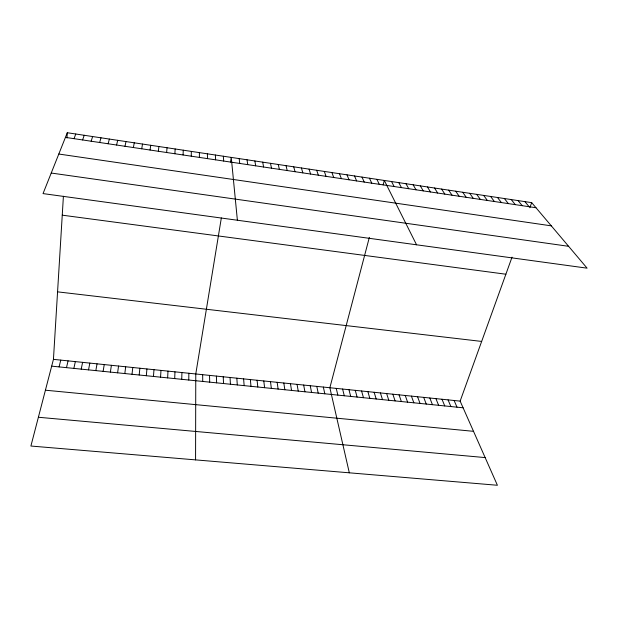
<?xml version="1.0" encoding="UTF-8"?>
<svg xmlns="http://www.w3.org/2000/svg" width="618" height="618" viewBox="0 0 618 618"><rect width="100%" height="100%" fill="white"/><g stroke="black" fill="none" stroke-linecap="round" stroke-linejoin="round"><path stroke-width="0.93" d="M195.574 459.885L195.775 373.975L221.344 217.907M188.76 380.024L188.861 373.264M191.256 156.192L191.333 151.402M181.738 379.313L181.924 372.554M174.701 378.602L174.964 371.835M183.075 154.971L183.268 150.189M167.64 377.884L167.988 371.124M512.028 257.165L460.14 401.113L497.405 485.269L30.9 446.034L53.442 359.359L63.407 196.254M66.976 137.961L67.292 132.731L531.681 202.642L587.1 268.173L43.036 193.596L67.292 132.731M160.556 377.165L160.989 370.406M174.863 153.743L175.172 148.969M153.457 376.447L153.975 369.68M166.628 152.515L167.045 147.748M146.327 375.729L146.929 368.961M139.181 375.002L139.869 368.235M158.355 151.279L158.896 146.52M132.013 374.276L132.785 367.509M124.821 373.55L125.686 366.775M150.058 150.035L150.715 145.284M117.605 372.824L118.556 366.049M110.367 372.09L111.41 365.315M141.731 148.791L142.503 144.048M230.491 162.086L231.256 157.412L237.382 220.232M103.113 371.356L104.241 364.574M95.829 370.615L97.049 363.84M133.38 147.54L134.261 142.812M88.528 369.881L89.834 363.098M81.205 369.139L82.603 362.357M124.99 146.288L125.995 141.568M73.859 368.39L75.342 361.607M66.489 367.648L68.065 360.866M116.578 145.029L117.698 140.317M59.089 366.899L60.765 360.116M369.363 237.343L329.865 387.741L349.317 472.816M383.137 184.906L384.303 180.456L416.555 244.798M108.127 143.762L109.371 139.065M99.652 142.495L101.012 137.806M91.147 141.228L92.63 136.539M82.603 139.946L84.218 135.272M529.85 207.741L531.681 202.642M74.036 138.671L75.767 134.006M38.386 417.258L485.145 457.583M45.415 390.205L473.512 431.325M51.673 366.15L463.091 407.787M53.442 359.359L460.14 401.113M57.567 291.851L481.654 341.43M62.256 215.172L505.879 274.222M51.232 173.04L568.614 246.312M58.803 154.036L551.31 225.856M65.438 137.381L535.991 207.741M524.891 201.623L529.116 206.713M518.069 200.595L522.218 205.678M511.233 199.568L515.296 204.643M504.373 198.532L508.351 203.608M497.49 197.497L501.383 202.565M490.584 196.454L494.4 201.522M483.655 195.412L487.386 200.471M476.702 194.369L480.356 199.421M469.734 193.318L473.295 198.37M462.743 192.268L466.219 197.312M455.721 191.209L459.112 196.246M448.683 190.151L451.99 195.18M441.623 189.085L444.844 194.114M434.539 188.019L437.668 193.04M427.432 186.953L430.476 191.966M420.302 185.879L423.253 190.885M413.148 184.797L416.007 189.803M405.972 183.716L408.745 188.714M398.772 182.634L401.453 187.625M391.549 181.545L394.137 186.528M376.895 179.344L379.29 184.311M369.456 178.223L371.766 183.183M362.001 177.096L364.211 182.055M454.106 400.495L456.996 407.169M354.516 175.968L356.625 180.919M448.058 399.877L450.885 406.551M441.994 399.251L444.751 405.933M347.007 174.84L349.015 179.784M435.914 398.625L438.61 405.308M429.811 398L432.445 404.682M339.467 173.704L341.383 178.641M423.693 397.374L426.258 404.056M417.559 396.741L420.062 403.43M331.912 172.569L333.728 177.497M411.41 396.115L413.844 402.805M405.246 395.481L407.61 402.171M324.326 171.425L326.041 176.346M399.058 394.848L401.36 401.538M392.855 394.207L395.087 400.904M316.71 170.282L318.332 175.195M386.636 393.566L388.799 400.271M380.402 392.932L382.496 399.63M309.077 169.131L310.591 174.037M374.145 392.283L376.177 398.989M367.872 391.642L369.834 398.347M301.414 167.972L302.828 172.878M361.584 390.993L363.469 397.706M355.273 390.352L357.096 397.057M293.72 166.821L295.033 171.711M348.954 389.703L350.7 396.408M342.604 389.046L344.288 395.759M286.01 165.655L287.216 170.545M336.246 388.398L337.853 395.111M278.262 164.488L279.375 169.371M323.345 387.069L324.805 393.79M316.81 386.397L318.193 393.125M270.499 163.322L271.503 168.196M310.251 385.725L311.565 392.453M262.704 162.148L263.6 167.014M303.67 385.053L304.913 391.773M297.073 384.373L298.239 391.101M254.879 160.974L255.674 165.825M290.46 383.693L291.549 390.421M283.824 383.013L284.836 389.749M247.03 159.792L247.718 164.635M277.173 382.333L278.108 389.062M270.499 381.646L271.356 388.382M239.158 158.602L239.738 163.446M263.801 380.958L264.589 387.695M257.088 380.271L257.799 387.007M250.36 379.576L250.985 386.32M243.608 378.888L244.156 385.624M223.33 156.223L223.693 161.043M236.833 378.193L237.304 384.937M230.043 377.49L230.429 384.241M215.373 155.025L215.62 159.838M223.229 376.795L223.538 383.539M216.393 376.092L216.624 382.843M207.385 153.82L207.524 158.625M209.541 375.389L209.687 382.14M202.665 374.686L202.735 381.437M199.375 152.615L199.405 157.412"/></g></svg>
